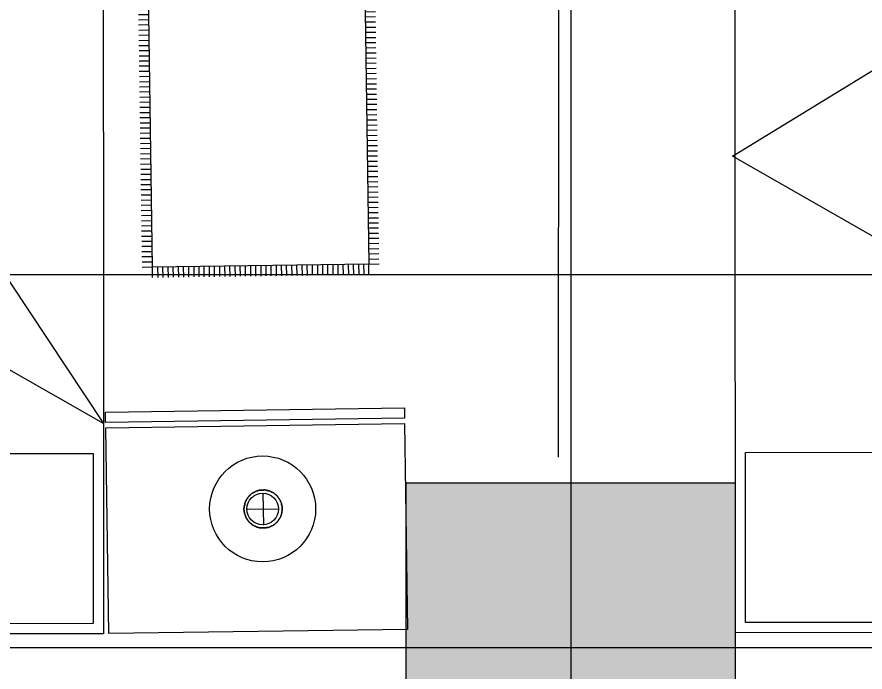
# Model space of a CAD drawing. Header units: millimetres. Extents: x 173236 to 801264, y -94969 to 615039.
# Drawn here: x 642558 to 644230, y 126131 to 127423 of the extents above; entities that cross this region are included whole.
import ezdxf
from ezdxf.enums import TextEntityAlignment as Align

# ---------------------------------------------------------------- set-up
doc = ezdxf.new("R2010")
doc.units = ezdxf.units.MM
doc.header["$MEASUREMENT"] = 0
doc.layers.add('00-Def-points', color=7, linetype='Continuous', plot=False)
for name, color, linetype in [('VOX-A-ANNO-GRID-LINE', 254, 'Continuous'), ('VOX-A-ANNO-SECT', 200, 'Continuous'), ('VOX-A-ANNO-SECT-LINE', 201, 'Continuous'), ('VOX-A-COLUMN-SECT', 210, 'Continuous'), ('VOX-A-ELEV-1-NEAR', 130, 'Continuous'), ('VOX-A-FLOOR-LINE', 253, 'Continuous'), ('VOX-A-FURN-LAYOUT', 93, 'Continuous')]:
    doc.layers.add(name, color=color, linetype=linetype)
doc.layers.add('VOX-A-WALL-SECT', color=1, linetype='Continuous', lineweight=30)
doc.styles.add('1.5 mm Rotis Annotative', font='', dxfattribs={"height": 1.5})
doc.styles.add('2 mm Rotis Annotative', font='', dxfattribs={"height": 2})
doc.styles.get('1.5 mm Rotis Annotative').set_extended_font_data('Rotis Sans Serif')
doc.styles.get('2 mm Rotis Annotative').set_extended_font_data('Rotis Sans Serif')
doc.linetypes.add('ZIGZAG', pattern='A,0.0001,-0.2,[131,ltypeshp.shx,S=0.2,R=0,X=-0.2,Y=0],-0.4,[131,ltypeshp.shx,S=0.2,R=180,X=0.2,Y=0],-0.2', length=0.8001)

# ---------------------------------------------------------------- blocks, each defined once
blk = doc.blocks.new('column')
at = {"layer": 'VOX-A-COLUMN-SECT'}
h = blk.add_hatch(color=256, dxfattribs=at)
h.dxf.hatch_style = 1
h.paths.add_polyline_path([(705499.7, 161109.5), (706149.7, 161109.5), (706149.7, 161759.5), (705499.7, 161759.5)])
blk.add_lwpolyline([(705499.7, 161109.5), (706149.7, 161109.5), (706149.7, 161759.5), (705499.7, 161759.5)], close=True, dxfattribs=at)
blk = doc.blocks.new('dd')
at = {"layer": 'VOX-A-ANNO-GRID-LINE', "transparency": 33554610}
for p, q in [((711725.6, 167520.5), (711725.6, 143590.4)), ((725746.8, 148305.6), (698005.9, 148305.6))]:
    blk.add_line(p, q, dxfattribs=at)
at = {"layer": 'VOX-A-COLUMN-SECT'}
blk.add_blockref('column', (5900.9, -13128.9), dxfattribs=at)
blk = doc.blocks.new('BED3')
at = {"layer": 'VOX-A-FURN-LAYOUT', "lineweight": -3}
for points in [[(4932.245, 1312.428), (4932.245, 1276.436), (4854.251, 1276.436), (4854.251, 1312.428)], [(4891.245, 1312.644), (4901.044, 1296.641), (4870.569, 1276.436)], [(4868.252, 1311.643), (4868.252, 1277.241), (4855.037, 1277.241), (4855.037, 1311.643)]]:
    blk.add_lwpolyline(points, close=True, dxfattribs=at)
blk = doc.blocks.new('RUG')
at = {"layer": 'VOX-A-FURN-LAYOUT', "lineweight": -3}
for points in [[(4882.036, 1272.234), (4882.841, 1272.234), (4882.841, 1273.039)], [(4883.234, 1272.234), (4883.234, 1273.039)], [(4883.646, 1272.234), (4883.646, 1273.039)], [(4884.039, 1272.234), (4884.039, 1273.039)], [(4884.451, 1272.234), (4884.451, 1273.039)], [(4884.844, 1272.234), (4884.844, 1273.039)], [(4885.237, 1272.234), (4885.237, 1273.039)], [(4885.649, 1272.234), (4885.649, 1273.039)], [(4886.042, 1272.234), (4886.042, 1273.039)], [(4886.434, 1272.234), (4886.434, 1273.039)], [(4886.847, 1272.234), (4886.847, 1273.039)], [(4887.24, 1272.234), (4887.24, 1273.039)], [(4887.652, 1272.234), (4887.652, 1273.039)], [(4888.045, 1272.234), (4888.045, 1273.039)], [(4888.437, 1272.234), (4888.437, 1273.039)], [(4888.85, 1272.234), (4888.85, 1273.039)], [(4889.242, 1272.234), (4889.242, 1273.039)], [(4889.635, 1272.234), (4889.635, 1273.039)], [(4890.047, 1272.234), (4890.047, 1273.039)], [(4890.44, 1272.234), (4890.44, 1273.039)], [(4890.833, 1272.234), (4890.833, 1273.039)], [(4891.245, 1272.234), (4891.245, 1273.039)], [(4891.638, 1272.234), (4891.638, 1273.039)], [(4892.05, 1272.234), (4892.05, 1273.039)], [(4892.443, 1272.234), (4892.443, 1273.039)], [(4892.836, 1272.234), (4892.836, 1273.039)], [(4893.248, 1272.234), (4893.248, 1273.039)], [(4893.641, 1272.234), (4893.641, 1273.039)], [(4894.034, 1272.234), (4894.034, 1273.039)], [(4894.446, 1272.234), (4894.446, 1273.039)], [(4894.839, 1272.234), (4894.839, 1273.039)], [(4895.251, 1272.234), (4895.251, 1273.039)], [(4895.644, 1272.234), (4895.644, 1273.039)], [(4896.036, 1272.234), (4896.036, 1273.039)], [(4896.449, 1272.234), (4896.449, 1273.039)], [(4896.841, 1272.234), (4896.841, 1273.039)], [(4897.234, 1272.234), (4897.234, 1273.039)], [(4897.647, 1272.234), (4897.647, 1273.039)], [(4898.039, 1272.234), (4898.039, 1273.039)], [(4898.452, 1272.234), (4898.452, 1273.039)], [(4898.844, 1272.234), (4898.844, 1273.039)], [(4899.237, 1272.234), (4899.237, 1273.039)], [(4899.649, 1272.234), (4899.649, 1273.039)], [(4900.042, 1272.234), (4900.042, 1273.039)], [(4900.435, 1272.234), (4900.435, 1273.039)], [(4900.847, 1272.234), (4900.847, 1273.039)], [(4901.24, 1272.234), (4901.24, 1273.039)], [(4901.652, 1272.234), (4901.652, 1273.039)], [(4902.045, 1272.234), (4902.045, 1273.039)], [(4902.438, 1272.234), (4902.438, 1273.039)], [(4902.85, 1272.234), (4902.85, 1273.039)], [(4903.243, 1272.234), (4903.243, 1273.039)], [(4903.636, 1272.234), (4903.636, 1273.039)], [(4904.048, 1272.234), (4904.048, 1273.039)], [(4904.441, 1272.234), (4904.441, 1273.039)], [(4904.833, 1272.234), (4904.833, 1273.039)], [(4905.246, 1272.234), (4905.246, 1273.039)], [(4905.638, 1272.234), (4905.638, 1273.039)], [(4906.836, 1272.234), (4906.051, 1272.234), (4906.051, 1273.039)], [(4882.841, 1271.841), (4882.036, 1271.841)], [(4906.051, 1271.841), (4906.836, 1271.841)], [(4882.841, 1271.448), (4882.036, 1271.448)], [(4882.841, 1271.036), (4882.036, 1271.036)], [(4906.051, 1271.448), (4906.836, 1271.448)], [(4906.051, 1271.036), (4906.836, 1271.036)], [(4882.841, 1270.643), (4882.036, 1270.643)], [(4882.841, 1270.231), (4882.036, 1270.231)], [(4906.051, 1270.643), (4906.836, 1270.643)], [(4906.051, 1270.231), (4906.836, 1270.231)], [(4882.841, 1269.838), (4882.036, 1269.838)], [(4906.051, 1269.838), (4906.836, 1269.838)], [(4882.841, 1269.445), (4882.036, 1269.445)], [(4882.841, 1269.033), (4882.036, 1269.033)], [(4906.051, 1269.445), (4906.836, 1269.445)], [(4906.051, 1269.033), (4906.836, 1269.033)], [(4882.841, 1268.64), (4882.036, 1268.64)], [(4882.841, 1268.248), (4882.036, 1268.248)], [(4906.051, 1268.64), (4906.836, 1268.64)], [(4906.051, 1268.248), (4906.836, 1268.248)], [(4882.841, 1267.835), (4882.036, 1267.835)], [(4906.051, 1267.835), (4906.836, 1267.835)], [(4882.841, 1267.442), (4882.036, 1267.442)], [(4882.841, 1267.03), (4882.036, 1267.03)], [(4906.051, 1267.442), (4906.836, 1267.442)], [(4906.051, 1267.03), (4906.836, 1267.03)], [(4882.841, 1266.637), (4882.036, 1266.637)], [(4882.841, 1266.245), (4882.036, 1266.245)], [(4906.051, 1266.637), (4906.836, 1266.637)], [(4906.051, 1266.245), (4906.836, 1266.245)], [(4882.841, 1265.832), (4882.036, 1265.832)], [(4906.051, 1265.832), (4906.836, 1265.832)], [(4882.841, 1265.44), (4882.036, 1265.44)], [(4882.841, 1265.047), (4882.036, 1265.047)], [(4906.051, 1265.44), (4906.836, 1265.44)], [(4906.051, 1265.047), (4906.836, 1265.047)], [(4882.841, 1264.635), (4882.036, 1264.635)], [(4882.841, 1264.242), (4882.036, 1264.242)], [(4906.051, 1264.635), (4906.836, 1264.635)], [(4906.051, 1264.242), (4906.836, 1264.242)], [(4882.841, 1263.829), (4882.036, 1263.829)], [(4906.051, 1263.829), (4906.836, 1263.829)], [(4882.841, 1263.437), (4882.036, 1263.437)], [(4882.841, 1263.044), (4882.036, 1263.044)], [(4906.051, 1263.437), (4906.836, 1263.437)], [(4906.051, 1263.044), (4906.836, 1263.044)], [(4882.841, 1262.632), (4882.036, 1262.632)], [(4906.051, 1262.632), (4906.836, 1262.632)], [(4882.841, 1262.239), (4882.036, 1262.239)], [(4882.841, 1261.846), (4882.036, 1261.846)], [(4906.051, 1262.239), (4906.836, 1262.239)], [(4906.051, 1261.846), (4906.836, 1261.846)], [(4882.841, 1261.434), (4882.036, 1261.434)], [(4882.841, 1261.041), (4882.036, 1261.041)], [(4906.051, 1261.434), (4906.836, 1261.434)], [(4906.051, 1261.041), (4906.836, 1261.041)], [(4882.841, 1260.629), (4882.036, 1260.629)], [(4906.051, 1260.629), (4906.836, 1260.629)], [(4882.841, 1260.236), (4882.036, 1260.236)], [(4882.841, 1259.843), (4882.036, 1259.843)], [(4906.051, 1260.236), (4906.836, 1260.236)], [(4906.051, 1259.843), (4906.836, 1259.843)], [(4882.841, 1259.431), (4882.036, 1259.431)], [(4882.841, 1259.038), (4882.036, 1259.038)], [(4906.051, 1259.431), (4906.836, 1259.431)], [(4906.051, 1259.038), (4906.836, 1259.038)], [(4882.841, 1258.646), (4882.036, 1258.646)], [(4906.051, 1258.646), (4906.836, 1258.646)], [(4882.841, 1258.233), (4882.036, 1258.233)], [(4882.841, 1257.84), (4882.036, 1257.84)], [(4906.051, 1258.233), (4906.836, 1258.233)], [(4906.051, 1257.84), (4906.836, 1257.84)], [(4882.841, 1257.448), (4882.036, 1257.448)], [(4882.841, 1257.035), (4882.036, 1257.035)], [(4906.051, 1257.448), (4906.836, 1257.448)], [(4906.051, 1257.035), (4906.836, 1257.035)], [(4882.841, 1256.643), (4882.036, 1256.643)], [(4906.051, 1256.643), (4906.836, 1256.643)], [(4882.841, 1256.23), (4882.036, 1256.23)], [(4882.841, 1255.838), (4882.036, 1255.838)], [(4906.051, 1256.23), (4906.836, 1256.23)], [(4906.051, 1255.838), (4906.836, 1255.838)], [(4882.036, 1255.445), (4882.841, 1255.445), (4882.841, 1254.64)], [(4883.234, 1255.445), (4883.234, 1254.64)], [(4883.646, 1255.445), (4883.646, 1254.64)], [(4884.039, 1255.445), (4884.039, 1254.64)], [(4884.451, 1255.445), (4884.451, 1254.64)], [(4884.844, 1255.445), (4884.844, 1254.64)], [(4885.237, 1255.445), (4885.237, 1254.64)], [(4885.649, 1255.445), (4885.649, 1254.64)], [(4886.042, 1255.445), (4886.042, 1254.64)], [(4886.434, 1255.445), (4886.434, 1254.64)], [(4886.847, 1255.445), (4886.847, 1254.64)], [(4887.24, 1255.445), (4887.24, 1254.64)], [(4887.652, 1255.445), (4887.652, 1254.64)], [(4888.045, 1255.445), (4888.045, 1254.64)], [(4888.437, 1255.445), (4888.437, 1254.64)], [(4888.85, 1255.445), (4888.85, 1254.64)], [(4889.242, 1255.445), (4889.242, 1254.64)], [(4889.635, 1255.445), (4889.635, 1254.64)], [(4890.047, 1255.445), (4890.047, 1254.64)], [(4890.44, 1255.445), (4890.44, 1254.64)], [(4890.833, 1255.445), (4890.833, 1254.64)], [(4891.245, 1255.445), (4891.245, 1254.64)], [(4891.638, 1255.445), (4891.638, 1254.64)], [(4892.05, 1255.445), (4892.05, 1254.64)], [(4892.443, 1255.445), (4892.443, 1254.64)], [(4892.836, 1255.445), (4892.836, 1254.64)], [(4893.248, 1255.445), (4893.248, 1254.64)], [(4893.641, 1255.445), (4893.641, 1254.64)], [(4894.034, 1255.445), (4894.034, 1254.64)], [(4894.446, 1255.445), (4894.446, 1254.64)], [(4894.839, 1255.445), (4894.839, 1254.64)], [(4895.251, 1255.445), (4895.251, 1254.64)], [(4895.644, 1255.445), (4895.644, 1254.64)], [(4896.036, 1255.445), (4896.036, 1254.64)], [(4896.449, 1255.445), (4896.449, 1254.64)], [(4896.841, 1255.445), (4896.841, 1254.64)], [(4897.234, 1255.445), (4897.234, 1254.64)], [(4897.647, 1255.445), (4897.647, 1254.64)], [(4898.039, 1255.445), (4898.039, 1254.64)], [(4898.452, 1255.445), (4898.452, 1254.64)], [(4898.844, 1255.445), (4898.844, 1254.64)], [(4899.237, 1255.445), (4899.237, 1254.64)], [(4899.649, 1255.445), (4899.649, 1254.64)], [(4900.042, 1255.445), (4900.042, 1254.64)], [(4900.435, 1255.445), (4900.435, 1254.64)], [(4900.847, 1255.445), (4900.847, 1254.64)], [(4901.24, 1255.445), (4901.24, 1254.64)], [(4901.652, 1255.445), (4901.652, 1254.64)], [(4902.045, 1255.445), (4902.045, 1254.64)], [(4902.438, 1255.445), (4902.438, 1254.64)], [(4902.85, 1255.445), (4902.85, 1254.64)], [(4903.243, 1255.445), (4903.243, 1254.64)], [(4903.636, 1255.445), (4903.636, 1254.64)], [(4904.048, 1255.445), (4904.048, 1254.64)], [(4904.441, 1255.445), (4904.441, 1254.64)], [(4904.833, 1255.445), (4904.833, 1254.64)], [(4905.246, 1255.445), (4905.246, 1254.64)], [(4905.638, 1255.445), (4905.638, 1254.64)], [(4906.836, 1255.445), (4906.051, 1255.445), (4906.051, 1254.64)]]:
    blk.add_lwpolyline(points, dxfattribs=at)
blk.add_lwpolyline([(4906.051, 1272.234), (4906.051, 1255.445), (4882.841, 1255.445), (4882.841, 1272.234)], close=True, dxfattribs=at)
blk = doc.blocks.new('ST')
at = {"layer": 'VOX-A-FURN-LAYOUT', "lineweight": -3}
for points in [[(4870.235, 1276.043), (4870.235, 1252.833), (4854.251, 1252.833), (4854.251, 1276.043)], [(4871.452, 1276.043), (4871.452, 1252.833), (4870.647, 1252.833), (4870.647, 1276.043)], [(4862.734, 1264.988), (4862.714, 1264.968), (4862.675, 1264.929), (4862.655, 1264.909), (4862.636, 1264.87), (4862.616, 1264.851), (4862.636, 1264.87), (4862.655, 1264.909), (4862.675, 1264.929), (4862.714, 1264.968)], [(4862.852, 1265.086), (4862.812, 1265.067), (4862.793, 1265.027), (4862.754, 1265.008), (4862.734, 1264.988), (4862.754, 1265.008), (4862.793, 1265.027), (4862.812, 1265.067)], [(4862.97, 1265.165), (4862.93, 1265.145), (4862.911, 1265.125), (4862.871, 1265.106), (4862.852, 1265.086), (4862.871, 1265.106), (4862.911, 1265.125), (4862.93, 1265.145), (4862.97, 1265.165), (4862.989, 1265.184), (4863.028, 1265.204), (4862.989, 1265.184)], [(4863.264, 1265.302), (4863.284, 1265.322), (4863.323, 1265.322), (4863.362, 1265.341), (4863.323, 1265.322), (4863.284, 1265.322), (4863.264, 1265.302), (4863.225, 1265.302), (4863.186, 1265.283), (4863.146, 1265.263), (4863.127, 1265.243), (4863.087, 1265.243), (4863.048, 1265.224), (4863.028, 1265.204), (4863.048, 1265.224), (4863.087, 1265.243), (4863.127, 1265.243), (4863.146, 1265.263), (4863.186, 1265.283), (4863.225, 1265.302)], [(4863.5, 1265.361), (4863.46, 1265.361), (4863.421, 1265.361), (4863.402, 1265.341), (4863.362, 1265.341), (4863.402, 1265.341), (4863.421, 1265.361), (4863.46, 1265.361)], [(4863.539, 1265.381), (4863.5, 1265.361), (4863.539, 1265.381), (4863.578, 1265.381), (4863.618, 1265.381), (4863.578, 1265.381)], [(4863.716, 1265.4), (4863.676, 1265.4), (4863.637, 1265.381), (4863.618, 1265.381), (4863.637, 1265.381), (4863.676, 1265.4), (4863.716, 1265.4), (4863.755, 1265.4), (4863.794, 1265.4), (4863.834, 1265.4), (4863.853, 1265.381), (4863.834, 1265.4), (4863.794, 1265.4), (4863.755, 1265.4)], [(4864.01, 1265.361), (4863.971, 1265.381), (4863.932, 1265.381), (4863.892, 1265.381), (4863.853, 1265.381), (4863.892, 1265.381), (4863.932, 1265.381), (4863.971, 1265.381)], [(4864.069, 1265.361), (4864.05, 1265.361), (4864.01, 1265.361), (4864.05, 1265.361), (4864.069, 1265.361), (4864.108, 1265.341), (4864.148, 1265.341), (4864.108, 1265.341)], [(4864.324, 1265.283), (4864.344, 1265.263), (4864.383, 1265.243), (4864.423, 1265.243), (4864.442, 1265.224), (4864.481, 1265.204), (4864.442, 1265.224), (4864.423, 1265.243), (4864.383, 1265.243), (4864.344, 1265.263), (4864.324, 1265.283), (4864.285, 1265.302), (4864.246, 1265.302), (4864.226, 1265.322), (4864.187, 1265.322), (4864.148, 1265.341), (4864.187, 1265.322), (4864.226, 1265.322), (4864.246, 1265.302), (4864.285, 1265.302)], [(4864.599, 1265.125), (4864.58, 1265.145), (4864.54, 1265.165), (4864.521, 1265.184), (4864.481, 1265.204), (4864.521, 1265.184), (4864.54, 1265.165), (4864.58, 1265.145), (4864.599, 1265.125), (4864.639, 1265.106), (4864.658, 1265.086), (4864.639, 1265.106)], [(4864.717, 1265.027), (4864.697, 1265.067), (4864.658, 1265.086), (4864.697, 1265.067), (4864.717, 1265.027), (4864.756, 1265.008), (4864.776, 1264.988), (4864.756, 1265.008)], [(4864.835, 1264.929), (4864.796, 1264.968), (4864.776, 1264.988), (4864.796, 1264.968), (4864.835, 1264.929), (4864.855, 1264.909), (4864.874, 1264.87), (4864.894, 1264.851), (4864.874, 1264.87), (4864.855, 1264.909)], [(4862.518, 1264.733), (4862.498, 1264.713), (4862.479, 1264.674), (4862.459, 1264.635), (4862.439, 1264.615), (4862.439, 1264.576), (4862.42, 1264.536), (4862.4, 1264.517), (4862.38, 1264.477), (4862.38, 1264.438), (4862.361, 1264.419), (4862.341, 1264.379), (4862.341, 1264.34), (4862.322, 1264.301), (4862.322, 1264.281), (4862.302, 1264.242), (4862.302, 1264.203), (4862.302, 1264.163), (4862.282, 1264.124), (4862.282, 1264.085), (4862.282, 1264.065), (4862.282, 1264.026), (4862.282, 1263.987), (4862.282, 1263.947), (4862.282, 1263.908), (4862.282, 1263.869), (4862.282, 1263.849), (4862.282, 1263.81), (4862.282, 1263.771), (4862.282, 1263.731), (4862.282, 1263.692), (4862.302, 1263.653), (4862.302, 1263.633), (4862.302, 1263.594), (4862.322, 1263.555), (4862.322, 1263.515), (4862.341, 1263.476), (4862.341, 1263.456), (4862.361, 1263.417), (4862.38, 1263.378), (4862.38, 1263.339), (4862.4, 1263.319), (4862.42, 1263.28), (4862.4, 1263.319), (4862.38, 1263.339), (4862.38, 1263.378), (4862.361, 1263.417), (4862.341, 1263.456), (4862.341, 1263.476), (4862.322, 1263.515), (4862.322, 1263.555), (4862.302, 1263.594), (4862.302, 1263.633), (4862.302, 1263.653), (4862.282, 1263.692), (4862.282, 1263.731), (4862.282, 1263.771), (4862.282, 1263.81), (4862.282, 1263.849), (4862.282, 1263.869), (4862.282, 1263.908), (4862.282, 1263.947), (4862.282, 1263.987), (4862.282, 1264.026), (4862.282, 1264.065), (4862.282, 1264.085), (4862.282, 1264.124), (4862.302, 1264.163), (4862.302, 1264.203), (4862.302, 1264.242), (4862.322, 1264.281), (4862.322, 1264.301), (4862.341, 1264.34), (4862.341, 1264.379), (4862.361, 1264.419), (4862.38, 1264.438), (4862.38, 1264.477), (4862.4, 1264.517), (4862.42, 1264.536), (4862.439, 1264.576), (4862.439, 1264.615), (4862.459, 1264.635), (4862.479, 1264.674), (4862.498, 1264.713)], [(4862.557, 1264.792), (4862.538, 1264.772), (4862.518, 1264.733), (4862.538, 1264.772), (4862.557, 1264.792), (4862.596, 1264.831), (4862.616, 1264.851), (4862.596, 1264.831)], [(4864.992, 1264.733), (4864.972, 1264.772), (4864.933, 1264.792), (4864.913, 1264.831), (4864.894, 1264.851), (4864.913, 1264.831), (4864.933, 1264.792), (4864.972, 1264.772)], [(4865.031, 1264.674), (4865.051, 1264.635), (4865.051, 1264.615), (4865.071, 1264.576), (4865.09, 1264.536), (4865.11, 1264.517), (4865.129, 1264.477), (4865.129, 1264.438), (4865.149, 1264.419), (4865.169, 1264.379), (4865.169, 1264.34), (4865.188, 1264.301), (4865.188, 1264.281), (4865.188, 1264.242), (4865.208, 1264.203), (4865.208, 1264.163), (4865.208, 1264.124), (4865.228, 1264.085), (4865.228, 1264.065), (4865.228, 1264.026), (4865.228, 1263.987), (4865.228, 1263.947), (4865.228, 1263.908), (4865.228, 1263.869), (4865.228, 1263.849), (4865.228, 1263.81), (4865.228, 1263.771), (4865.228, 1263.731), (4865.208, 1263.692), (4865.208, 1263.653), (4865.208, 1263.633), (4865.188, 1263.594), (4865.188, 1263.555), (4865.188, 1263.515), (4865.169, 1263.476), (4865.169, 1263.456), (4865.149, 1263.417), (4865.129, 1263.378), (4865.129, 1263.339), (4865.11, 1263.319), (4865.09, 1263.28), (4865.11, 1263.319), (4865.129, 1263.339), (4865.129, 1263.378), (4865.149, 1263.417), (4865.169, 1263.456), (4865.169, 1263.476), (4865.188, 1263.515), (4865.188, 1263.555), (4865.188, 1263.594), (4865.208, 1263.633), (4865.208, 1263.653), (4865.208, 1263.692), (4865.228, 1263.731), (4865.228, 1263.771), (4865.228, 1263.81), (4865.228, 1263.849), (4865.228, 1263.869), (4865.228, 1263.908), (4865.228, 1263.947), (4865.228, 1263.987), (4865.228, 1264.026), (4865.228, 1264.065), (4865.228, 1264.085), (4865.208, 1264.124), (4865.208, 1264.163), (4865.208, 1264.203), (4865.188, 1264.242), (4865.188, 1264.281), (4865.188, 1264.301), (4865.169, 1264.34), (4865.169, 1264.379), (4865.149, 1264.419), (4865.129, 1264.438), (4865.129, 1264.477), (4865.11, 1264.517), (4865.09, 1264.536), (4865.071, 1264.576), (4865.051, 1264.615), (4865.051, 1264.635), (4865.031, 1264.674), (4865.012, 1264.713), (4864.992, 1264.733), (4865.012, 1264.713)], [(4862.439, 1263.221), (4862.459, 1263.181), (4862.479, 1263.142), (4862.459, 1263.181), (4862.439, 1263.221), (4862.439, 1263.24), (4862.42, 1263.28), (4862.439, 1263.24)], [(4862.479, 1263.142), (4862.498, 1263.123), (4862.518, 1263.083), (4862.498, 1263.123)], [(4862.518, 1263.083), (4862.538, 1263.064), (4862.557, 1263.024), (4862.596, 1263.005), (4862.616, 1262.965), (4862.596, 1263.005), (4862.557, 1263.024), (4862.538, 1263.064)], [(4862.675, 1262.887), (4862.714, 1262.867), (4862.734, 1262.848), (4862.714, 1262.867), (4862.675, 1262.887), (4862.655, 1262.926), (4862.636, 1262.946), (4862.616, 1262.965), (4862.636, 1262.946), (4862.655, 1262.926)], [(4864.776, 1262.848), (4864.796, 1262.867), (4864.835, 1262.887), (4864.855, 1262.926), (4864.874, 1262.946), (4864.894, 1262.965), (4864.874, 1262.946), (4864.855, 1262.926), (4864.835, 1262.887), (4864.796, 1262.867)], [(4864.933, 1263.024), (4864.972, 1263.064), (4864.992, 1263.083), (4864.972, 1263.064), (4864.933, 1263.024), (4864.913, 1263.005), (4864.894, 1262.965), (4864.913, 1263.005)], [(4864.992, 1263.083), (4865.012, 1263.123), (4865.031, 1263.142), (4865.012, 1263.123)], [(4865.031, 1263.142), (4865.051, 1263.181), (4865.051, 1263.221), (4865.071, 1263.24), (4865.09, 1263.28), (4865.071, 1263.24), (4865.051, 1263.221), (4865.051, 1263.181)], [(4862.793, 1262.789), (4862.812, 1262.769), (4862.852, 1262.749), (4862.812, 1262.769), (4862.793, 1262.789), (4862.754, 1262.808), (4862.734, 1262.848), (4862.754, 1262.808)], [(4862.911, 1262.71), (4862.93, 1262.691), (4862.97, 1262.671), (4862.989, 1262.651), (4863.028, 1262.632), (4862.989, 1262.651), (4862.97, 1262.671), (4862.93, 1262.691), (4862.911, 1262.71), (4862.871, 1262.73), (4862.852, 1262.749), (4862.871, 1262.73)], [(4863.186, 1262.553), (4863.146, 1262.553), (4863.127, 1262.573), (4863.087, 1262.592), (4863.048, 1262.612), (4863.028, 1262.632), (4863.048, 1262.612), (4863.087, 1262.592), (4863.127, 1262.573), (4863.146, 1262.553), (4863.186, 1262.553), (4863.225, 1262.533), (4863.264, 1262.514), (4863.284, 1262.514), (4863.323, 1262.494), (4863.362, 1262.494), (4863.323, 1262.494), (4863.284, 1262.514), (4863.264, 1262.514), (4863.225, 1262.533)], [(4863.421, 1262.475), (4863.46, 1262.455), (4863.5, 1262.455), (4863.46, 1262.455), (4863.421, 1262.475), (4863.402, 1262.475), (4863.362, 1262.494), (4863.402, 1262.475)], [(4863.5, 1262.455), (4863.539, 1262.455)], [(4863.676, 1262.435), (4863.716, 1262.435), (4863.755, 1262.435), (4863.794, 1262.435), (4863.834, 1262.435), (4863.794, 1262.435), (4863.755, 1262.435), (4863.716, 1262.435), (4863.676, 1262.435), (4863.637, 1262.435), (4863.618, 1262.435), (4863.578, 1262.435), (4863.539, 1262.455), (4863.578, 1262.435), (4863.618, 1262.435), (4863.637, 1262.435)], [(4863.834, 1262.435), (4863.853, 1262.435), (4863.892, 1262.435), (4863.932, 1262.435), (4863.971, 1262.455), (4864.01, 1262.455), (4863.971, 1262.455), (4863.932, 1262.435), (4863.892, 1262.435), (4863.853, 1262.435)], [(4864.01, 1262.455), (4864.05, 1262.455), (4864.069, 1262.475), (4864.108, 1262.475), (4864.148, 1262.494), (4864.108, 1262.475), (4864.069, 1262.475), (4864.05, 1262.455)], [(4864.246, 1262.514), (4864.226, 1262.514), (4864.187, 1262.494), (4864.148, 1262.494), (4864.187, 1262.494), (4864.226, 1262.514), (4864.246, 1262.514), (4864.285, 1262.533), (4864.324, 1262.553), (4864.344, 1262.553), (4864.383, 1262.573), (4864.423, 1262.592), (4864.442, 1262.612), (4864.481, 1262.632), (4864.442, 1262.612), (4864.423, 1262.592), (4864.383, 1262.573), (4864.344, 1262.553), (4864.324, 1262.553), (4864.285, 1262.533)], [(4864.54, 1262.671), (4864.58, 1262.691), (4864.599, 1262.71), (4864.639, 1262.73), (4864.658, 1262.749), (4864.639, 1262.73), (4864.599, 1262.71), (4864.58, 1262.691), (4864.54, 1262.671), (4864.521, 1262.651), (4864.481, 1262.632), (4864.521, 1262.651)], [(4864.658, 1262.749), (4864.697, 1262.769), (4864.717, 1262.789), (4864.756, 1262.808), (4864.776, 1262.848), (4864.756, 1262.808), (4864.717, 1262.789), (4864.697, 1262.769)]]:
    blk.add_lwpolyline(points, close=True, dxfattribs=at)
for points in [[(4862.636, 1264.87), (4862.655, 1264.909), (4862.636, 1264.87)], [(4862.655, 1264.909), (4862.675, 1264.929), (4862.655, 1264.909)], [(4862.655, 1264.909), (4862.655, 1264.909)], [(4862.675, 1264.929), (4862.714, 1264.968), (4862.675, 1264.929)], [(4862.675, 1264.929), (4862.675, 1264.929)], [(4862.714, 1264.968), (4862.734, 1264.988), (4862.714, 1264.968)], [(4862.714, 1264.968), (4862.714, 1264.968)], [(4862.734, 1264.988), (4862.754, 1265.008), (4862.734, 1264.988)], [(4862.734, 1264.988), (4862.734, 1264.988)], [(4862.754, 1265.008), (4862.793, 1265.027), (4862.754, 1265.008)], [(4862.754, 1265.008), (4862.754, 1265.008)], [(4862.793, 1265.027), (4862.812, 1265.067), (4862.793, 1265.027)], [(4862.793, 1265.027), (4862.793, 1265.027)], [(4862.812, 1265.067), (4862.852, 1265.086), (4862.812, 1265.067)], [(4862.812, 1265.067), (4862.812, 1265.067)], [(4862.852, 1265.086), (4862.871, 1265.106), (4862.852, 1265.086)], [(4862.852, 1265.086), (4862.852, 1265.086)], [(4862.871, 1265.106), (4862.911, 1265.125), (4862.871, 1265.106)], [(4862.871, 1265.106), (4862.871, 1265.106)], [(4862.911, 1265.125), (4862.93, 1265.145), (4862.911, 1265.125)], [(4862.911, 1265.125), (4862.911, 1265.125)], [(4862.93, 1265.145), (4862.97, 1265.165), (4862.93, 1265.145)], [(4862.93, 1265.145), (4862.93, 1265.145)], [(4862.97, 1265.165), (4862.989, 1265.184), (4862.97, 1265.165)], [(4862.97, 1265.165), (4862.97, 1265.165)], [(4862.989, 1265.184), (4863.028, 1265.204), (4862.989, 1265.184)], [(4862.989, 1265.184), (4862.989, 1265.184)], [(4863.028, 1265.204), (4863.048, 1265.224), (4863.028, 1265.204)], [(4863.028, 1265.204), (4863.028, 1265.204)], [(4863.048, 1265.224), (4863.087, 1265.243), (4863.048, 1265.224)], [(4863.048, 1265.224), (4863.048, 1265.224)], [(4863.087, 1265.243), (4863.087, 1265.243)], [(4863.087, 1265.243), (4863.127, 1265.243), (4863.087, 1265.243)], [(4863.127, 1265.243), (4863.146, 1265.263), (4863.127, 1265.243)], [(4863.127, 1265.243), (4863.127, 1265.243)], [(4863.146, 1265.263), (4863.186, 1265.283), (4863.146, 1265.263)], [(4863.146, 1265.263), (4863.146, 1265.263)], [(4863.186, 1265.283), (4863.225, 1265.302), (4863.186, 1265.283)], [(4863.186, 1265.283), (4863.186, 1265.283)], [(4863.225, 1265.302), (4863.225, 1265.302)], [(4863.225, 1265.302), (4863.264, 1265.302), (4863.225, 1265.302)], [(4863.264, 1265.302), (4863.284, 1265.322), (4863.264, 1265.302)], [(4863.264, 1265.302), (4863.264, 1265.302)], [(4863.284, 1265.322), (4863.284, 1265.322)], [(4863.284, 1265.322), (4863.323, 1265.322), (4863.284, 1265.322)], [(4863.323, 1265.322), (4863.362, 1265.341), (4863.323, 1265.322)], [(4863.323, 1265.322), (4863.323, 1265.322)], [(4863.362, 1265.341), (4863.362, 1265.341)], [(4863.362, 1265.341), (4863.402, 1265.341), (4863.362, 1265.341)], [(4863.402, 1265.341), (4863.421, 1265.361), (4863.402, 1265.341)], [(4863.402, 1265.341), (4863.402, 1265.341)], [(4863.421, 1265.361), (4863.421, 1265.361)], [(4863.421, 1265.361), (4863.46, 1265.361), (4863.421, 1265.361)], [(4863.46, 1265.361), (4863.46, 1265.361)], [(4863.46, 1265.361), (4863.5, 1265.361), (4863.46, 1265.361)], [(4863.5, 1265.361), (4863.539, 1265.381), (4863.5, 1265.361)], [(4863.5, 1265.361), (4863.5, 1265.361)], [(4863.539, 1265.381), (4863.539, 1265.381)], [(4863.539, 1265.381), (4863.578, 1265.381), (4863.539, 1265.381)], [(4863.578, 1265.381), (4863.578, 1265.381)], [(4863.578, 1265.381), (4863.618, 1265.381), (4863.578, 1265.381)], [(4863.618, 1265.381), (4863.618, 1265.381)], [(4863.618, 1265.381), (4863.637, 1265.381), (4863.618, 1265.381)], [(4863.637, 1265.381), (4863.676, 1265.4), (4863.637, 1265.381)], [(4863.637, 1265.381), (4863.637, 1265.381)], [(4863.676, 1265.4), (4863.676, 1265.4)], [(4863.676, 1265.4), (4863.716, 1265.4), (4863.676, 1265.4)], [(4863.716, 1265.4), (4863.716, 1265.4)], [(4863.716, 1265.4), (4863.755, 1265.4), (4863.716, 1265.4)], [(4863.735, 1262.671), (4863.735, 1265.125)], [(4863.755, 1265.4), (4863.794, 1265.4), (4863.755, 1265.4)], [(4863.755, 1265.4), (4863.755, 1265.4)], [(4863.794, 1265.4), (4863.794, 1265.4)], [(4863.794, 1265.4), (4863.834, 1265.4), (4863.794, 1265.4)], [(4863.834, 1265.4), (4863.834, 1265.4)], [(4863.834, 1265.4), (4863.853, 1265.381), (4863.834, 1265.4)], [(4863.853, 1265.381), (4863.853, 1265.381)], [(4863.853, 1265.381), (4863.892, 1265.381), (4863.853, 1265.381)], [(4863.892, 1265.381), (4863.892, 1265.381)], [(4863.892, 1265.381), (4863.932, 1265.381), (4863.892, 1265.381)], [(4863.932, 1265.381), (4863.932, 1265.381)], [(4863.932, 1265.381), (4863.971, 1265.381), (4863.932, 1265.381)], [(4863.971, 1265.381), (4863.971, 1265.381)], [(4863.971, 1265.381), (4864.01, 1265.361), (4863.971, 1265.381)], [(4864.01, 1265.361), (4864.01, 1265.361)], [(4864.01, 1265.361), (4864.05, 1265.361), (4864.01, 1265.361)], [(4864.05, 1265.361), (4864.05, 1265.361)], [(4864.05, 1265.361), (4864.069, 1265.361), (4864.05, 1265.361)], [(4864.069, 1265.361), (4864.069, 1265.361)], [(4864.069, 1265.361), (4864.108, 1265.341), (4864.069, 1265.361)], [(4864.108, 1265.341), (4864.108, 1265.341)], [(4864.108, 1265.341), (4864.148, 1265.341), (4864.108, 1265.341)], [(4864.148, 1265.341), (4864.148, 1265.341)], [(4864.148, 1265.341), (4864.187, 1265.322), (4864.148, 1265.341)], [(4864.187, 1265.322), (4864.187, 1265.322)], [(4864.187, 1265.322), (4864.226, 1265.322), (4864.187, 1265.322)], [(4864.226, 1265.322), (4864.226, 1265.322)], [(4864.226, 1265.322), (4864.246, 1265.302), (4864.226, 1265.322)], [(4864.246, 1265.302), (4864.246, 1265.302)], [(4864.246, 1265.302), (4864.285, 1265.302), (4864.246, 1265.302)], [(4864.285, 1265.302), (4864.285, 1265.302)], [(4864.285, 1265.302), (4864.324, 1265.283), (4864.285, 1265.302)], [(4864.324, 1265.283), (4864.324, 1265.283)], [(4864.324, 1265.283), (4864.344, 1265.263), (4864.324, 1265.283)], [(4864.344, 1265.263), (4864.344, 1265.263)], [(4864.344, 1265.263), (4864.383, 1265.243), (4864.344, 1265.263)], [(4864.383, 1265.243), (4864.383, 1265.243)], [(4864.383, 1265.243), (4864.423, 1265.243), (4864.383, 1265.243)], [(4864.423, 1265.243), (4864.423, 1265.243)], [(4864.423, 1265.243), (4864.442, 1265.224), (4864.423, 1265.243)], [(4864.442, 1265.224), (4864.442, 1265.224)], [(4864.442, 1265.224), (4864.481, 1265.204), (4864.442, 1265.224)], [(4864.481, 1265.204), (4864.481, 1265.204)], [(4864.481, 1265.204), (4864.521, 1265.184), (4864.481, 1265.204)], [(4864.521, 1265.184), (4864.521, 1265.184)], [(4864.521, 1265.184), (4864.54, 1265.165), (4864.521, 1265.184)], [(4864.54, 1265.165), (4864.54, 1265.165)], [(4864.54, 1265.165), (4864.58, 1265.145), (4864.54, 1265.165)], [(4864.58, 1265.145), (4864.58, 1265.145)], [(4864.58, 1265.145), (4864.599, 1265.125), (4864.58, 1265.145)], [(4864.599, 1265.125), (4864.599, 1265.125)], [(4864.599, 1265.125), (4864.639, 1265.106), (4864.599, 1265.125)], [(4864.639, 1265.106), (4864.639, 1265.106)], [(4864.639, 1265.106), (4864.658, 1265.086), (4864.639, 1265.106)], [(4864.658, 1265.086), (4864.658, 1265.086)], [(4864.658, 1265.086), (4864.697, 1265.067), (4864.658, 1265.086)], [(4864.697, 1265.067), (4864.697, 1265.067)], [(4864.697, 1265.067), (4864.717, 1265.027), (4864.697, 1265.067)], [(4864.717, 1265.027), (4864.717, 1265.027)], [(4864.717, 1265.027), (4864.756, 1265.008), (4864.717, 1265.027)], [(4864.756, 1265.008), (4864.756, 1265.008)], [(4864.756, 1265.008), (4864.776, 1264.988), (4864.756, 1265.008)], [(4864.776, 1264.988), (4864.776, 1264.988)], [(4864.776, 1264.988), (4864.796, 1264.968), (4864.776, 1264.988)], [(4864.796, 1264.968), (4864.796, 1264.968)], [(4864.796, 1264.968), (4864.835, 1264.929), (4864.796, 1264.968)], [(4864.835, 1264.929), (4864.835, 1264.929)], [(4864.835, 1264.929), (4864.855, 1264.909), (4864.835, 1264.929)], [(4864.855, 1264.909), (4864.855, 1264.909)], [(4864.855, 1264.909), (4864.874, 1264.87), (4864.855, 1264.909)], [(4862.302, 1264.242), (4862.322, 1264.281), (4862.302, 1264.242)], [(4862.302, 1264.242), (4862.302, 1264.242)], [(4862.302, 1264.203), (4862.302, 1264.242), (4862.302, 1264.203)], [(4862.322, 1264.301), (4862.341, 1264.34), (4862.322, 1264.301)], [(4862.322, 1264.301), (4862.322, 1264.301)], [(4862.322, 1264.281), (4862.322, 1264.301), (4862.322, 1264.281)], [(4862.322, 1264.281), (4862.322, 1264.281)], [(4862.341, 1264.379), (4862.361, 1264.419), (4862.341, 1264.379)], [(4862.341, 1264.379), (4862.341, 1264.379)], [(4862.341, 1264.34), (4862.341, 1264.379), (4862.341, 1264.34)], [(4862.341, 1264.34), (4862.341, 1264.34)], [(4862.361, 1264.419), (4862.38, 1264.438), (4862.361, 1264.419)], [(4862.361, 1264.419), (4862.361, 1264.419)], [(4862.38, 1264.477), (4862.4, 1264.517), (4862.38, 1264.477)], [(4862.38, 1264.477), (4862.38, 1264.477)], [(4862.38, 1264.438), (4862.38, 1264.477), (4862.38, 1264.438)], [(4862.38, 1264.438), (4862.38, 1264.438)], [(4862.4, 1264.517), (4862.42, 1264.536), (4862.4, 1264.517)], [(4862.4, 1264.517), (4862.4, 1264.517)], [(4862.42, 1264.536), (4862.439, 1264.576), (4862.42, 1264.536)], [(4862.42, 1264.536), (4862.42, 1264.536)], [(4862.439, 1264.615), (4862.459, 1264.635), (4862.439, 1264.615)], [(4862.439, 1264.615), (4862.439, 1264.615)], [(4862.439, 1264.576), (4862.439, 1264.615), (4862.439, 1264.576)], [(4862.439, 1264.576), (4862.439, 1264.576)], [(4862.459, 1264.635), (4862.479, 1264.674), (4862.459, 1264.635)], [(4862.459, 1264.635), (4862.459, 1264.635)], [(4862.479, 1264.674), (4862.498, 1264.713), (4862.479, 1264.674)], [(4862.479, 1264.674), (4862.479, 1264.674)], [(4862.498, 1264.713), (4862.518, 1264.733), (4862.498, 1264.713)], [(4862.498, 1264.713), (4862.498, 1264.713)], [(4862.518, 1264.733), (4862.538, 1264.772), (4862.518, 1264.733)], [(4862.518, 1264.733), (4862.518, 1264.733)], [(4862.538, 1264.772), (4862.557, 1264.792), (4862.538, 1264.772)], [(4862.538, 1264.772), (4862.538, 1264.772)], [(4862.557, 1264.792), (4862.596, 1264.831), (4862.557, 1264.792)], [(4862.557, 1264.792), (4862.557, 1264.792)], [(4862.596, 1264.831), (4862.616, 1264.851), (4862.596, 1264.831)], [(4862.596, 1264.831), (4862.596, 1264.831)], [(4862.616, 1264.851), (4862.636, 1264.87), (4862.616, 1264.851)], [(4862.616, 1264.851), (4862.616, 1264.851)], [(4862.636, 1264.87), (4862.636, 1264.87)], [(4864.874, 1264.87), (4864.874, 1264.87)], [(4864.874, 1264.87), (4864.894, 1264.851), (4864.874, 1264.87)], [(4864.894, 1264.851), (4864.894, 1264.851)], [(4864.894, 1264.851), (4864.913, 1264.831), (4864.894, 1264.851)], [(4864.913, 1264.831), (4864.913, 1264.831)], [(4864.913, 1264.831), (4864.933, 1264.792), (4864.913, 1264.831)], [(4864.933, 1264.792), (4864.933, 1264.792)], [(4864.933, 1264.792), (4864.972, 1264.772), (4864.933, 1264.792)], [(4864.972, 1264.772), (4864.972, 1264.772)], [(4864.972, 1264.772), (4864.992, 1264.733), (4864.972, 1264.772)], [(4864.992, 1264.733), (4864.992, 1264.733)], [(4864.992, 1264.733), (4865.012, 1264.713), (4864.992, 1264.733)], [(4865.012, 1264.713), (4865.012, 1264.713)], [(4865.012, 1264.713), (4865.031, 1264.674), (4865.012, 1264.713)], [(4865.031, 1264.674), (4865.031, 1264.674)], [(4865.031, 1264.674), (4865.051, 1264.635), (4865.031, 1264.674)], [(4865.051, 1264.635), (4865.051, 1264.635)], [(4865.051, 1264.635), (4865.051, 1264.615), (4865.051, 1264.635)], [(4865.051, 1264.615), (4865.051, 1264.615)], [(4865.051, 1264.615), (4865.071, 1264.576), (4865.051, 1264.615)], [(4865.071, 1264.576), (4865.071, 1264.576)], [(4865.071, 1264.576), (4865.09, 1264.536), (4865.071, 1264.576)], [(4865.09, 1264.536), (4865.09, 1264.536)], [(4865.09, 1264.536), (4865.11, 1264.517), (4865.09, 1264.536)], [(4865.11, 1264.517), (4865.11, 1264.517)], [(4865.11, 1264.517), (4865.129, 1264.477), (4865.11, 1264.517)], [(4865.129, 1264.477), (4865.129, 1264.477)], [(4865.129, 1264.477), (4865.129, 1264.438), (4865.129, 1264.477)], [(4865.129, 1264.438), (4865.129, 1264.438)], [(4865.129, 1264.438), (4865.149, 1264.419), (4865.129, 1264.438)], [(4865.149, 1264.419), (4865.149, 1264.419)], [(4865.149, 1264.419), (4865.169, 1264.379), (4865.149, 1264.419)], [(4865.169, 1264.379), (4865.169, 1264.379)], [(4865.169, 1264.379), (4865.169, 1264.34), (4865.169, 1264.379)], [(4865.169, 1264.34), (4865.169, 1264.34)], [(4865.169, 1264.34), (4865.188, 1264.301), (4865.169, 1264.34)], [(4865.188, 1264.301), (4865.188, 1264.301)], [(4865.188, 1264.301), (4865.188, 1264.281), (4865.188, 1264.301)], [(4865.188, 1264.281), (4865.188, 1264.281)], [(4865.188, 1264.281), (4865.188, 1264.242), (4865.188, 1264.281)], [(4865.188, 1264.242), (4865.188, 1264.242)], [(4865.188, 1264.242), (4865.208, 1264.203), (4865.188, 1264.242)], [(4862.282, 1264.124), (4862.302, 1264.163), (4862.282, 1264.124)], [(4862.282, 1264.124), (4862.282, 1264.124)], [(4862.282, 1264.085), (4862.282, 1264.124), (4862.282, 1264.085)], [(4862.282, 1264.085), (4862.282, 1264.085)], [(4862.282, 1264.065), (4862.282, 1264.085), (4862.282, 1264.065)], [(4862.282, 1264.065), (4862.282, 1264.065)], [(4862.282, 1264.026), (4862.282, 1264.065), (4862.282, 1264.026)], [(4862.282, 1264.026), (4862.282, 1264.026)], [(4862.282, 1263.987), (4862.282, 1264.026), (4862.282, 1263.987)], [(4862.282, 1263.987), (4862.282, 1263.987)], [(4862.282, 1263.947), (4862.282, 1263.987), (4862.282, 1263.947)], [(4862.282, 1263.947), (4862.282, 1263.947)], [(4862.282, 1263.908), (4862.282, 1263.947), (4862.282, 1263.908)], [(4862.282, 1263.908), (4862.282, 1263.908)], [(4862.282, 1263.869), (4862.282, 1263.908), (4862.282, 1263.869)], [(4862.282, 1263.869), (4862.282, 1263.869)], [(4862.282, 1263.849), (4862.282, 1263.869), (4862.282, 1263.849)], [(4862.282, 1263.849), (4862.282, 1263.849)], [(4862.282, 1263.81), (4862.282, 1263.849), (4862.282, 1263.81)], [(4862.282, 1263.81), (4862.282, 1263.81)], [(4862.282, 1263.771), (4862.282, 1263.81), (4862.282, 1263.771)], [(4862.282, 1263.771), (4862.282, 1263.771)], [(4862.282, 1263.731), (4862.282, 1263.771), (4862.282, 1263.731)], [(4862.282, 1263.731), (4862.282, 1263.731)], [(4862.282, 1263.692), (4862.282, 1263.731), (4862.282, 1263.692)], [(4862.282, 1263.692), (4862.282, 1263.692)], [(4862.302, 1263.653), (4862.282, 1263.692), (4862.302, 1263.653)], [(4862.302, 1264.203), (4862.302, 1264.203)], [(4862.302, 1264.163), (4862.302, 1264.203), (4862.302, 1264.163)], [(4862.302, 1264.163), (4862.302, 1264.163)], [(4862.302, 1263.653), (4862.302, 1263.653)], [(4862.302, 1263.633), (4862.302, 1263.653), (4862.302, 1263.633)], [(4862.302, 1263.633), (4862.302, 1263.633)], [(4862.302, 1263.594), (4862.302, 1263.633), (4862.302, 1263.594)], [(4862.302, 1263.594), (4862.302, 1263.594)], [(4862.322, 1263.555), (4862.302, 1263.594), (4862.322, 1263.555)], [(4864.953, 1263.908), (4862.498, 1263.908)], [(4865.208, 1263.633), (4865.188, 1263.594), (4865.208, 1263.633)], [(4865.188, 1263.594), (4865.188, 1263.594)], [(4865.188, 1263.594), (4865.188, 1263.555), (4865.188, 1263.594)], [(4865.208, 1264.203), (4865.208, 1264.203)], [(4865.208, 1264.203), (4865.208, 1264.163), (4865.208, 1264.203)], [(4865.208, 1264.163), (4865.208, 1264.163)], [(4865.208, 1264.163), (4865.208, 1264.124), (4865.208, 1264.163)], [(4865.208, 1264.124), (4865.208, 1264.124)], [(4865.208, 1264.124), (4865.228, 1264.085), (4865.208, 1264.124)], [(4865.228, 1263.731), (4865.208, 1263.692), (4865.228, 1263.731)], [(4865.208, 1263.692), (4865.208, 1263.692)], [(4865.208, 1263.692), (4865.208, 1263.653), (4865.208, 1263.692)], [(4865.208, 1263.653), (4865.208, 1263.653)], [(4865.208, 1263.653), (4865.208, 1263.633), (4865.208, 1263.653)], [(4865.208, 1263.633), (4865.208, 1263.633)], [(4865.228, 1264.085), (4865.228, 1264.085)], [(4865.228, 1264.085), (4865.228, 1264.065), (4865.228, 1264.085)], [(4865.228, 1264.065), (4865.228, 1264.065)], [(4865.228, 1264.065), (4865.228, 1264.026), (4865.228, 1264.065)], [(4865.228, 1264.026), (4865.228, 1264.026)], [(4865.228, 1264.026), (4865.228, 1263.987), (4865.228, 1264.026)], [(4865.228, 1263.987), (4865.228, 1263.987)], [(4865.228, 1263.987), (4865.228, 1263.947), (4865.228, 1263.987)], [(4865.228, 1263.947), (4865.228, 1263.947)], [(4865.228, 1263.947), (4865.228, 1263.908), (4865.228, 1263.947)], [(4865.228, 1263.908), (4865.228, 1263.908)], [(4865.228, 1263.908), (4865.228, 1263.869), (4865.228, 1263.908)], [(4865.228, 1263.869), (4865.228, 1263.869)], [(4865.228, 1263.869), (4865.228, 1263.849), (4865.228, 1263.869)], [(4865.228, 1263.849), (4865.228, 1263.849)], [(4865.228, 1263.849), (4865.228, 1263.81), (4865.228, 1263.849)], [(4865.228, 1263.81), (4865.228, 1263.81)], [(4865.228, 1263.81), (4865.228, 1263.771), (4865.228, 1263.81)], [(4865.228, 1263.771), (4865.228, 1263.771)], [(4865.228, 1263.771), (4865.228, 1263.731), (4865.228, 1263.771)], [(4865.228, 1263.731), (4865.228, 1263.731)], [(4862.322, 1263.555), (4862.322, 1263.555)], [(4862.322, 1263.515), (4862.322, 1263.555), (4862.322, 1263.515)], [(4862.322, 1263.515), (4862.322, 1263.515)], [(4862.341, 1263.476), (4862.322, 1263.515), (4862.341, 1263.476)], [(4862.341, 1263.476), (4862.341, 1263.476)], [(4862.341, 1263.456), (4862.341, 1263.476), (4862.341, 1263.456)], [(4862.341, 1263.456), (4862.341, 1263.456)], [(4862.361, 1263.417), (4862.341, 1263.456), (4862.361, 1263.417)], [(4862.361, 1263.417), (4862.361, 1263.417)], [(4862.38, 1263.378), (4862.361, 1263.417), (4862.38, 1263.378)], [(4862.38, 1263.378), (4862.38, 1263.378)], [(4862.38, 1263.339), (4862.38, 1263.378), (4862.38, 1263.339)], [(4862.38, 1263.339), (4862.38, 1263.339)], [(4862.4, 1263.319), (4862.38, 1263.339), (4862.4, 1263.319)], [(4862.4, 1263.319), (4862.4, 1263.319)], [(4862.42, 1263.28), (4862.4, 1263.319), (4862.42, 1263.28)], [(4862.42, 1263.28), (4862.42, 1263.28)], [(4862.439, 1263.24), (4862.42, 1263.28), (4862.439, 1263.24)], [(4862.439, 1263.24), (4862.439, 1263.24)], [(4862.439, 1263.221), (4862.439, 1263.24), (4862.439, 1263.221)], [(4862.439, 1263.221), (4862.439, 1263.221)], [(4862.459, 1263.181), (4862.439, 1263.221), (4862.459, 1263.181)], [(4862.459, 1263.181), (4862.459, 1263.181)], [(4862.479, 1263.142), (4862.459, 1263.181), (4862.479, 1263.142)], [(4862.479, 1263.142), (4862.479, 1263.142)], [(4862.498, 1263.123), (4862.479, 1263.142), (4862.498, 1263.123)], [(4862.498, 1263.123), (4862.498, 1263.123)], [(4862.518, 1263.083), (4862.498, 1263.123), (4862.518, 1263.083)], [(4862.518, 1263.083), (4862.518, 1263.083)], [(4862.538, 1263.064), (4862.518, 1263.083), (4862.538, 1263.064)], [(4862.538, 1263.064), (4862.538, 1263.064)], [(4862.557, 1263.024), (4862.538, 1263.064), (4862.557, 1263.024)], [(4862.557, 1263.024), (4862.557, 1263.024)], [(4862.596, 1263.005), (4862.557, 1263.024), (4862.596, 1263.005)], [(4862.596, 1263.005), (4862.596, 1263.005)], [(4862.616, 1262.965), (4862.596, 1263.005), (4862.616, 1262.965)], [(4862.616, 1262.965), (4862.616, 1262.965)], [(4862.636, 1262.946), (4862.616, 1262.965), (4862.636, 1262.946)], [(4862.636, 1262.946), (4862.636, 1262.946)], [(4862.655, 1262.926), (4862.636, 1262.946), (4862.655, 1262.926)], [(4862.655, 1262.926), (4862.655, 1262.926)], [(4862.675, 1262.887), (4862.655, 1262.926), (4862.675, 1262.887)], [(4864.855, 1262.926), (4864.835, 1262.887), (4864.855, 1262.926)], [(4864.874, 1262.946), (4864.855, 1262.926), (4864.874, 1262.946)], [(4864.855, 1262.926), (4864.855, 1262.926)], [(4864.894, 1262.965), (4864.874, 1262.946), (4864.894, 1262.965)], [(4864.874, 1262.946), (4864.874, 1262.946)], [(4864.913, 1263.005), (4864.894, 1262.965), (4864.913, 1263.005)], [(4864.894, 1262.965), (4864.894, 1262.965)], [(4864.933, 1263.024), (4864.913, 1263.005), (4864.933, 1263.024)], [(4864.913, 1263.005), (4864.913, 1263.005)], [(4864.972, 1263.064), (4864.933, 1263.024), (4864.972, 1263.064)], [(4864.933, 1263.024), (4864.933, 1263.024)], [(4864.992, 1263.083), (4864.972, 1263.064), (4864.992, 1263.083)], [(4864.972, 1263.064), (4864.972, 1263.064)], [(4865.012, 1263.123), (4864.992, 1263.083), (4865.012, 1263.123)], [(4864.992, 1263.083), (4864.992, 1263.083)], [(4865.031, 1263.142), (4865.012, 1263.123), (4865.031, 1263.142)], [(4865.012, 1263.123), (4865.012, 1263.123)], [(4865.051, 1263.181), (4865.031, 1263.142), (4865.051, 1263.181)], [(4865.031, 1263.142), (4865.031, 1263.142)], [(4865.071, 1263.24), (4865.051, 1263.221), (4865.071, 1263.24)], [(4865.051, 1263.221), (4865.051, 1263.221)], [(4865.051, 1263.221), (4865.051, 1263.181), (4865.051, 1263.221)], [(4865.051, 1263.181), (4865.051, 1263.181)], [(4865.09, 1263.28), (4865.071, 1263.24), (4865.09, 1263.28)], [(4865.071, 1263.24), (4865.071, 1263.24)], [(4865.11, 1263.319), (4865.09, 1263.28), (4865.11, 1263.319)], [(4865.09, 1263.28), (4865.09, 1263.28)], [(4865.129, 1263.339), (4865.11, 1263.319), (4865.129, 1263.339)], [(4865.11, 1263.319), (4865.11, 1263.319)], [(4865.149, 1263.417), (4865.129, 1263.378), (4865.149, 1263.417)], [(4865.129, 1263.378), (4865.129, 1263.378)], [(4865.129, 1263.378), (4865.129, 1263.339), (4865.129, 1263.378)], [(4865.129, 1263.339), (4865.129, 1263.339)], [(4865.169, 1263.456), (4865.149, 1263.417), (4865.169, 1263.456)], [(4865.149, 1263.417), (4865.149, 1263.417)], [(4865.188, 1263.515), (4865.169, 1263.476), (4865.188, 1263.515)], [(4865.169, 1263.476), (4865.169, 1263.476)], [(4865.169, 1263.476), (4865.169, 1263.456), (4865.169, 1263.476)], [(4865.169, 1263.456), (4865.169, 1263.456)], [(4865.188, 1263.555), (4865.188, 1263.555)], [(4865.188, 1263.555), (4865.188, 1263.515), (4865.188, 1263.555)], [(4865.188, 1263.515), (4865.188, 1263.515)], [(4862.675, 1262.887), (4862.675, 1262.887)], [(4862.714, 1262.867), (4862.675, 1262.887), (4862.714, 1262.867)], [(4862.714, 1262.867), (4862.714, 1262.867)], [(4862.734, 1262.848), (4862.714, 1262.867), (4862.734, 1262.848)], [(4862.734, 1262.848), (4862.734, 1262.848)], [(4862.754, 1262.808), (4862.734, 1262.848), (4862.754, 1262.808)], [(4862.754, 1262.808), (4862.754, 1262.808)], [(4862.793, 1262.789), (4862.754, 1262.808), (4862.793, 1262.789)], [(4862.793, 1262.789), (4862.793, 1262.789)], [(4862.812, 1262.769), (4862.793, 1262.789), (4862.812, 1262.769)], [(4862.812, 1262.769), (4862.812, 1262.769)], [(4862.852, 1262.749), (4862.812, 1262.769), (4862.852, 1262.749)], [(4862.852, 1262.749), (4862.852, 1262.749)], [(4862.871, 1262.73), (4862.852, 1262.749), (4862.871, 1262.73)], [(4862.871, 1262.73), (4862.871, 1262.73)], [(4862.911, 1262.71), (4862.871, 1262.73), (4862.911, 1262.71)], [(4862.911, 1262.71), (4862.911, 1262.71)], [(4862.93, 1262.691), (4862.911, 1262.71), (4862.93, 1262.691)], [(4862.93, 1262.691), (4862.93, 1262.691)], [(4862.97, 1262.671), (4862.93, 1262.691), (4862.97, 1262.671)], [(4862.97, 1262.671), (4862.97, 1262.671)], [(4862.989, 1262.651), (4862.97, 1262.671), (4862.989, 1262.651)], [(4862.989, 1262.651), (4862.989, 1262.651)], [(4863.028, 1262.632), (4862.989, 1262.651), (4863.028, 1262.632)], [(4863.028, 1262.632), (4863.028, 1262.632)], [(4863.048, 1262.612), (4863.028, 1262.632), (4863.048, 1262.612)], [(4863.048, 1262.612), (4863.048, 1262.612)], [(4863.087, 1262.592), (4863.048, 1262.612), (4863.087, 1262.592)], [(4863.087, 1262.592), (4863.087, 1262.592)], [(4863.127, 1262.573), (4863.087, 1262.592), (4863.127, 1262.573)], [(4863.127, 1262.573), (4863.127, 1262.573)], [(4863.146, 1262.553), (4863.127, 1262.573), (4863.146, 1262.553)], [(4863.146, 1262.553), (4863.146, 1262.553)], [(4863.186, 1262.553), (4863.146, 1262.553), (4863.186, 1262.553)], [(4863.186, 1262.553), (4863.186, 1262.553)], [(4863.225, 1262.533), (4863.186, 1262.553), (4863.225, 1262.533)], [(4863.225, 1262.533), (4863.225, 1262.533)], [(4863.264, 1262.514), (4863.225, 1262.533), (4863.264, 1262.514)], [(4863.264, 1262.514), (4863.264, 1262.514)], [(4863.284, 1262.514), (4863.264, 1262.514), (4863.284, 1262.514)], [(4863.284, 1262.514), (4863.284, 1262.514)], [(4863.323, 1262.494), (4863.284, 1262.514), (4863.323, 1262.494)], [(4863.323, 1262.494), (4863.323, 1262.494)], [(4863.362, 1262.494), (4863.323, 1262.494), (4863.362, 1262.494)], [(4863.362, 1262.494), (4863.362, 1262.494)], [(4863.402, 1262.475), (4863.362, 1262.494), (4863.402, 1262.475)], [(4863.402, 1262.475), (4863.402, 1262.475)], [(4863.421, 1262.475), (4863.402, 1262.475), (4863.421, 1262.475)], [(4863.421, 1262.475), (4863.421, 1262.475)], [(4863.46, 1262.455), (4863.421, 1262.475), (4863.46, 1262.455)], [(4863.46, 1262.455), (4863.46, 1262.455)], [(4863.5, 1262.455), (4863.46, 1262.455), (4863.5, 1262.455)], [(4863.5, 1262.455), (4863.5, 1262.455)], [(4863.539, 1262.455), (4863.5, 1262.455), (4863.539, 1262.455)], [(4863.539, 1262.455), (4863.539, 1262.455)], [(4863.578, 1262.435), (4863.539, 1262.455), (4863.578, 1262.435)], [(4863.578, 1262.435), (4863.578, 1262.435)], [(4863.618, 1262.435), (4863.578, 1262.435), (4863.618, 1262.435)], [(4863.618, 1262.435), (4863.618, 1262.435)], [(4863.637, 1262.435), (4863.618, 1262.435), (4863.637, 1262.435)], [(4863.637, 1262.435), (4863.637, 1262.435)], [(4863.676, 1262.435), (4863.637, 1262.435), (4863.676, 1262.435)], [(4863.676, 1262.435), (4863.676, 1262.435)], [(4863.716, 1262.435), (4863.676, 1262.435), (4863.716, 1262.435)], [(4863.716, 1262.435), (4863.716, 1262.435)], [(4863.755, 1262.435), (4863.716, 1262.435), (4863.755, 1262.435)], [(4863.755, 1262.435), (4863.755, 1262.435)], [(4863.794, 1262.435), (4863.755, 1262.435), (4863.794, 1262.435)], [(4863.794, 1262.435), (4863.794, 1262.435)], [(4863.834, 1262.435), (4863.794, 1262.435), (4863.834, 1262.435)], [(4863.834, 1262.435), (4863.834, 1262.435)], [(4863.853, 1262.435), (4863.834, 1262.435), (4863.853, 1262.435)], [(4863.853, 1262.435), (4863.853, 1262.435)], [(4863.892, 1262.435), (4863.853, 1262.435), (4863.892, 1262.435)], [(4863.892, 1262.435), (4863.892, 1262.435)], [(4863.932, 1262.435), (4863.892, 1262.435), (4863.932, 1262.435)], [(4863.971, 1262.455), (4863.932, 1262.435), (4863.971, 1262.455)], [(4863.932, 1262.435), (4863.932, 1262.435)], [(4863.971, 1262.455), (4863.971, 1262.455)], [(4864.01, 1262.455), (4863.971, 1262.455), (4864.01, 1262.455)], [(4864.01, 1262.455), (4864.01, 1262.455)], [(4864.05, 1262.455), (4864.01, 1262.455), (4864.05, 1262.455)], [(4864.069, 1262.475), (4864.05, 1262.455), (4864.069, 1262.475)], [(4864.05, 1262.455), (4864.05, 1262.455)], [(4864.069, 1262.475), (4864.069, 1262.475)], [(4864.108, 1262.475), (4864.069, 1262.475), (4864.108, 1262.475)], [(4864.148, 1262.494), (4864.108, 1262.475), (4864.148, 1262.494)], [(4864.108, 1262.475), (4864.108, 1262.475)], [(4864.148, 1262.494), (4864.148, 1262.494)], [(4864.187, 1262.494), (4864.148, 1262.494), (4864.187, 1262.494)], [(4864.226, 1262.514), (4864.187, 1262.494), (4864.226, 1262.514)], [(4864.187, 1262.494), (4864.187, 1262.494)], [(4864.226, 1262.514), (4864.226, 1262.514)], [(4864.246, 1262.514), (4864.226, 1262.514), (4864.246, 1262.514)], [(4864.285, 1262.533), (4864.246, 1262.514), (4864.285, 1262.533)], [(4864.246, 1262.514), (4864.246, 1262.514)], [(4864.324, 1262.553), (4864.285, 1262.533), (4864.324, 1262.553)], [(4864.285, 1262.533), (4864.285, 1262.533)], [(4864.324, 1262.553), (4864.324, 1262.553)], [(4864.344, 1262.553), (4864.324, 1262.553), (4864.344, 1262.553)], [(4864.383, 1262.573), (4864.344, 1262.553), (4864.383, 1262.573)], [(4864.344, 1262.553), (4864.344, 1262.553)], [(4864.423, 1262.592), (4864.383, 1262.573), (4864.423, 1262.592)], [(4864.383, 1262.573), (4864.383, 1262.573)], [(4864.442, 1262.612), (4864.423, 1262.592), (4864.442, 1262.612)], [(4864.423, 1262.592), (4864.423, 1262.592)], [(4864.481, 1262.632), (4864.442, 1262.612), (4864.481, 1262.632)], [(4864.442, 1262.612), (4864.442, 1262.612)], [(4864.521, 1262.651), (4864.481, 1262.632), (4864.521, 1262.651)], [(4864.481, 1262.632), (4864.481, 1262.632)], [(4864.54, 1262.671), (4864.521, 1262.651), (4864.54, 1262.671)], [(4864.521, 1262.651), (4864.521, 1262.651)], [(4864.58, 1262.691), (4864.54, 1262.671), (4864.58, 1262.691)], [(4864.54, 1262.671), (4864.54, 1262.671)], [(4864.599, 1262.71), (4864.58, 1262.691), (4864.599, 1262.71)], [(4864.58, 1262.691), (4864.58, 1262.691)], [(4864.639, 1262.73), (4864.599, 1262.71), (4864.639, 1262.73)], [(4864.599, 1262.71), (4864.599, 1262.71)], [(4864.658, 1262.749), (4864.639, 1262.73), (4864.658, 1262.749)], [(4864.639, 1262.73), (4864.639, 1262.73)], [(4864.697, 1262.769), (4864.658, 1262.749), (4864.697, 1262.769)], [(4864.658, 1262.749), (4864.658, 1262.749)], [(4864.717, 1262.789), (4864.697, 1262.769), (4864.717, 1262.789)], [(4864.697, 1262.769), (4864.697, 1262.769)], [(4864.756, 1262.808), (4864.717, 1262.789), (4864.756, 1262.808)], [(4864.717, 1262.789), (4864.717, 1262.789)], [(4864.776, 1262.848), (4864.756, 1262.808), (4864.776, 1262.848)], [(4864.756, 1262.808), (4864.756, 1262.808)], [(4864.796, 1262.867), (4864.776, 1262.848), (4864.796, 1262.867)], [(4864.776, 1262.848), (4864.776, 1262.848)], [(4864.835, 1262.887), (4864.796, 1262.867), (4864.835, 1262.887)], [(4864.796, 1262.867), (4864.796, 1262.867)], [(4864.835, 1262.887), (4864.835, 1262.887)]]:
    blk.add_lwpolyline(points, dxfattribs=at)
for radius in [4.114, 1.227]:
    blk.add_circle((4863.76, 1263.951), radius, dxfattribs=at)
blk = doc.blocks.new('bdd')
for name, p, xscale, yscale, zscale, rotation in [('BED3', (760341.7, -204599.3), -25.39999999999991, 25.39999999999999, 25.39999999999999, 269.9454748640658), ('RUG', (758656.9, -204147.1), -25.4, 25.4, 25.4, 269.160921052874), ('ST', (758656.9, -204142.2), -25.4, 25.4, 25.4, 269.160921052874)]:
    blk.add_blockref(name, p, dxfattribs=dict(xscale=xscale, yscale=yscale, zscale=zscale, rotation=rotation))
blk = doc.blocks.new('1ST FLOOR FURNITURE')
at = {"layer": 'VOX-A-FLOOR-LINE', "linetype": 'ZIGZAG'}
blk.add_line((644603, 162043.2), (644602.1, 160346.9), dxfattribs=at)
at = {"layer": 'VOX-A-WALL-SECT', "xscale": -0.999999999999998, "rotation": 359.978541251902}
for p in [(1436616.6, 241034), (1438777, 241036.3)]:
    blk.add_blockref('bdd', p, dxfattribs=at)
blk = doc.blocks.new('SECTION LINE')
at = {"layer": 'VOX-A-ANNO-SECT-LINE'}
blk.add_line((151757.3, 22416.6), (123742.8, 22416.6), dxfattribs=at)
at = {"layer": 'VOX-A-ANNO-SECT', "style": '2 mm Rotis Annotative'}
for p in [(123588.9, 22429), (151603.4, 22429)]:
    blk.add_attdef('00', text='', height=100, dxfattribs=at).set_placement(p, align=Align.CENTER)
at = {"layer": 'VOX-A-ANNO-SECT', "style": '1.5 mm Rotis Annotative'}
for p in [(123460.1, 22332.4), (151474.6, 22332.4)]:
    blk.add_attdef('00-01', p, '', height=75, dxfattribs=at)

msp = doc.modelspace()

# ---------------------------------------------------------------- block references
at = {"layer": '00-Def-points'}
msp.add_blockref('SECTION LINE', (506960.5, 104497.8), dxfattribs=at)
at = {"layer": 'VOX-A-ANNO-GRID-LINE'}
msp.add_blockref('dd', (-68075.9, -22127.2), dxfattribs=at)
at = {"layer": 'VOX-A-ELEV-1-NEAR'}
msp.add_blockref('1ST FLOOR FURNITURE', (-977.1, -33792.1), dxfattribs=at)

doc.saveas('drawing.dxf')
